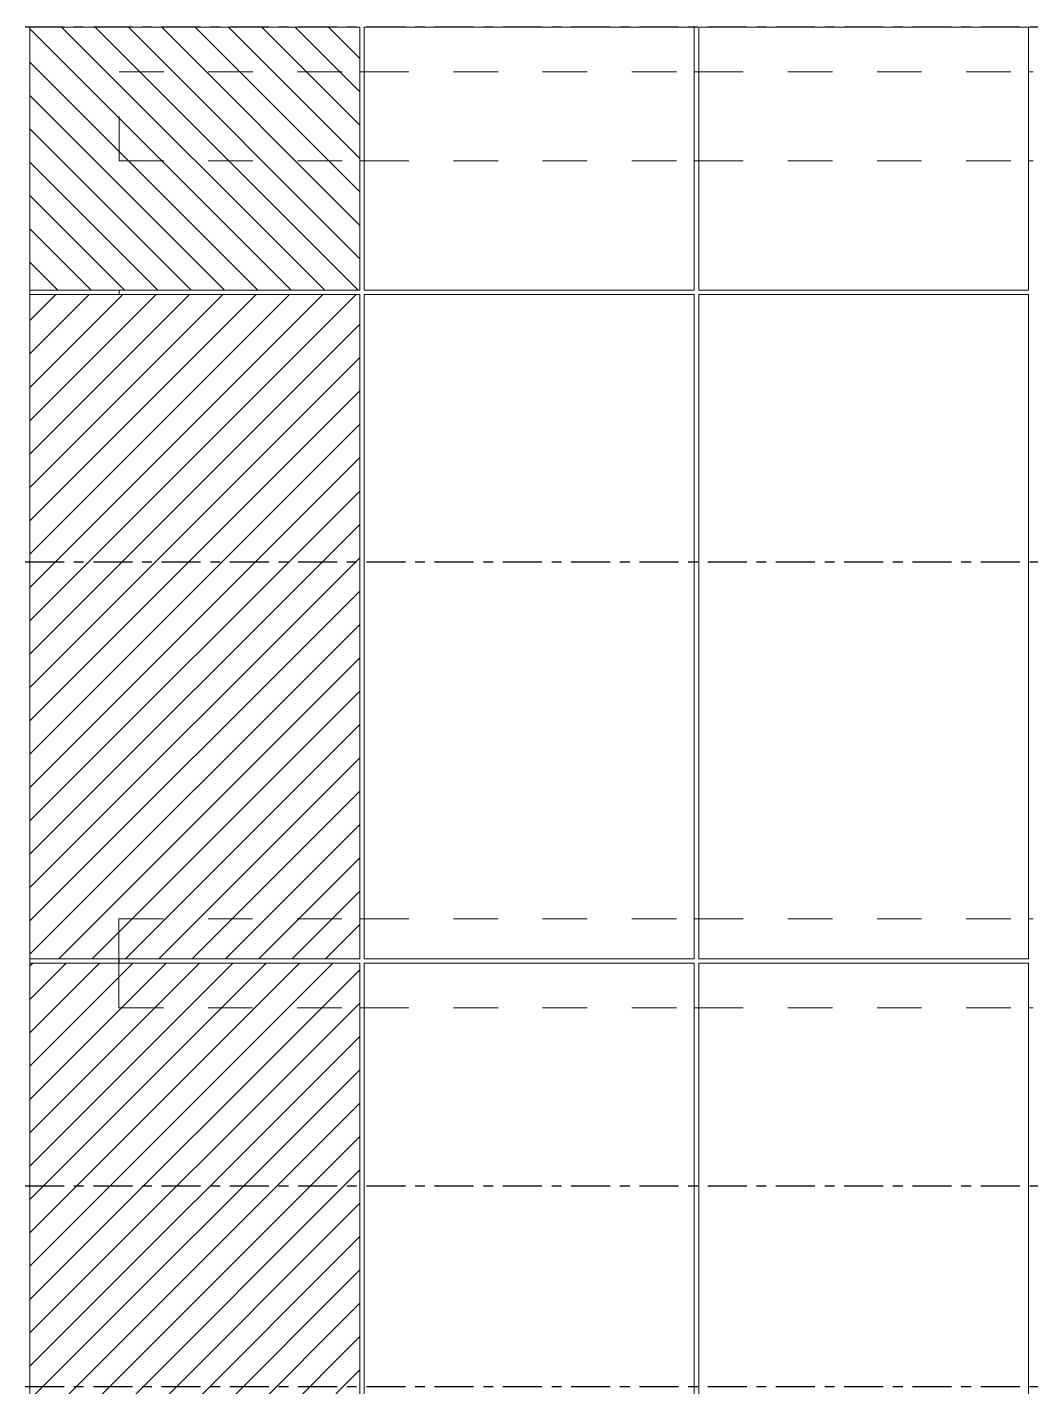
# Model space of a CAD drawing. Header units: millimetres. Extents: x -220592 to 404889, y -217665 to 38245.
# Drawn here: x -84872 to -80370, y -82280 to -76180 of the extents above; entities that cross this region are included whole.
import ezdxf

# ---------------------------------------------------------------- set-up
doc = ezdxf.new("R2010")
doc.units = ezdxf.units.MM
for name, pattern in [('CENTER', [50.8, 31.75, -6.35, 6.35, -6.35]), ('TA_GL_000.70000', [1.925, 0.7, -0.175, 0.175, -0.175, 0.7]), ('XKITLINE00', [0]), ('XKITLINE02', [4, 2, -2])]:
    doc.linetypes.add(name, pattern=pattern)
for name, color, linetype in [('000 - 0_HIDE_OBJ_FRAMING_DEF_SUB_1', 7, 'Continuous'), ('000 - 0_SYM_DWG_GRID-BUBBLE_MAIN_COLOR_1', 7, 'Continuous'), ('000 - 0_SYM_DWG_GRIDLINE_MAIN_COLOR_251', 7, 'Continuous'), ('000 - GRID', 7, 'CENTER')]:
    doc.layers.add(name, color=color, linetype=linetype)
doc.layers.add('Part', color=7, linetype='Continuous', lineweight=0)
doc.styles.add('ARIAL', font='arial.ttf')
doc.styles.add('TA', font='', dxfattribs={"height": 4.5})
doc.styles.get('TA').set_extended_font_data('Cordia New')

# ---------------------------------------------------------------- blocks, each defined once
blk = doc.blocks.new('*A3687')
at = {"layer": '000 - 0_HIDE_OBJ_FRAMING_DEF_SUB_1', "color": 7, "linetype": 'XKITLINE00', "lineweight": 0}
for p, q in [((622.116738, 36.290055), (610.391934, 48.01486)), ((623.612976, 36.290055), (611.812976, 48.090055)), ((625.109214, 36.290055), (613.309214, 48.090055)), ((625.191934, 37.703574), (614.805452, 48.090055)), ((625.191934, 39.199812), (616.30169, 48.090055)), ((625.191934, 40.696049), (617.797928, 48.090055)), ((625.191934, 42.192287), (619.294166, 48.090055)), ((625.191934, 43.688525), (620.790404, 48.090055)), ((625.191934, 45.184763), (622.286642, 48.090055)), ((625.191934, 46.681001), (623.78288, 48.090055)), ((620.6205, 36.290055), (610.391934, 46.518622)), ((619.124263, 36.290055), (610.391934, 45.022384)), ((617.628025, 36.290055), (610.391934, 43.526146)), ((616.131787, 36.290055), (610.391934, 42.029908)), ((614.635549, 36.290055), (610.391934, 40.53367)), ((613.139311, 36.290055), (610.391934, 39.037432)), ((611.643073, 36.290055), (610.391934, 37.541194)), ((611.557688, 36.090055), (610.391934, 34.924301)), ((613.053926, 36.090055), (610.391934, 33.428063)), ((614.550164, 36.090055), (610.391934, 31.931825)), ((616.046402, 36.090055), (610.391934, 30.435587)), ((617.54264, 36.090055), (610.391934, 28.939349)), ((619.038878, 36.090055), (610.391934, 27.443111)), ((620.535116, 36.090055), (610.391934, 25.946874)), ((622.031354, 36.090055), (610.391934, 24.450636)), ((623.527592, 36.090055), (610.391934, 22.954398)), ((625.02383, 36.090055), (610.391934, 21.45816)), ((625.191934, 34.761922), (610.391934, 19.961922)), ((625.191934, 33.265684), (610.391934, 18.465684)), ((625.191934, 31.769446), (610.391934, 16.969446)), ((625.191934, 30.273208), (610.391934, 15.473208)), ((625.191934, 28.77697), (610.391934, 13.97697)), ((625.191934, 27.280732), (610.391934, 12.480732)), ((625.191934, 25.784494), (610.391934, 10.984494)), ((625.191934, 24.288256), (610.391934, 9.488256)), ((625.191934, 22.792018), (610.391934, 7.992018)), ((625.191934, 21.29578), (610.391934, 6.49578)), ((625.191934, 19.799542), (611.682447, 6.290055)), ((625.191934, 18.303304), (613.178685, 6.290055)), ((625.191934, 16.807066), (614.674923, 6.290055)), ((625.191934, 15.310828), (616.171161, 6.290055)), ((625.191934, 13.81459), (617.667399, 6.290055)), ((625.191934, 12.318353), (619.163637, 6.290055)), ((625.191934, 10.822115), (620.659875, 6.290055)), ((625.191934, 9.325877), (622.156113, 6.290055)), ((625.191934, 7.829639), (623.652351, 6.290055)), ((612.013236, 6.090055), (610.391934, 4.468753)), ((613.509474, 6.090055), (610.391934, 2.972515)), ((615.005712, 6.090055), (610.391934, 1.476277)), ((616.50195, 6.090055), (610.391934, -0.019961)), ((617.998188, 6.090055), (610.391934, -1.516199)), ((619.494426, 6.090055), (610.391934, -3.012437)), ((620.990664, 6.090055), (610.391934, -4.508675)), ((622.486902, 6.090055), (610.391934, -6.004912)), ((623.98314, 6.090055), (610.391934, -7.50115)), ((625.191934, 5.802612), (610.391934, -8.997388)), ((610.516998, 6.090055), (610.400252, 5.973309)), ((625.191934, 4.306374), (610.391934, -10.493626)), ((625.191934, 2.810136), (610.391934, -11.989864)), ((625.191934, 1.313898), (610.391934, -13.486102)), ((625.191934, -0.18234), (610.391934, -14.98234)), ((625.191934, -1.678578), (610.391934, -16.478578)), ((625.191934, -3.174816), (610.391934, -17.974816)), ((625.191934, -4.671054), (610.391934, -19.471054)), ((625.191934, -6.167292), (610.391934, -20.967292)), ((625.191934, -7.66353), (610.941241, -21.914223)), ((625.191934, -9.159768), (611.68936, -22.662342)), ((625.191934, -10.656006), (612.437479, -23.410461)), ((625.191934, -12.152244), (613.634233, -23.709945))]:
    blk.add_line(p, q, dxfattribs=at)
blk = doc.blocks.new('*A5018')
at = {"layer": '000 - 0_HIDE_OBJ_FRAMING_DEF_SUB_1', "color": 7, "linetype": 'XKITLINE00', "lineweight": 0}
for p, q in [((625.391934, 36.290055), (625.391934, 48.090055)), ((625.391934, 48.090055), (640.191934, 48.090055)), ((640.191934, 36.290055), (640.191934, 48.090055)), ((625.391934, 36.290055), (640.191934, 36.290055)), ((625.391934, 6.290055), (625.391934, 36.090055)), ((625.391934, 36.090055), (640.191934, 36.090055)), ((640.191934, 6.290055), (640.191934, 36.090055)), ((625.391934, 6.290055), (640.191934, 6.290055)), ((625.391934, -23.709945), (625.391934, 6.090055)), ((625.391934, 6.090055), (640.191934, 6.090055)), ((640.191934, -23.709945), (640.191934, 6.090055))]:
    blk.add_line(p, q, dxfattribs=at)
blk = doc.blocks.new('*A5019')
at = {"layer": '000 - 0_HIDE_OBJ_FRAMING_DEF_SUB_1', "color": 7, "linetype": 'XKITLINE00', "lineweight": 0}
for p, q in [((640.391934, 36.290055), (640.391934, 48.090055)), ((640.391934, 48.090055), (655.191934, 48.090055)), ((655.191934, 36.290055), (655.191934, 48.090055)), ((640.391934, 36.290055), (655.191934, 36.290055)), ((640.391934, 6.290055), (640.391934, 36.090055)), ((640.391934, 36.090055), (655.191934, 36.090055)), ((655.191934, 6.290055), (655.191934, 36.090055)), ((640.391934, 6.290055), (655.191934, 6.290055)), ((640.391934, -23.709945), (640.391934, 6.090055)), ((640.391934, 6.090055), (655.191934, 6.090055)), ((655.191934, -23.709945), (655.191934, 6.090055))]:
    blk.add_line(p, q, dxfattribs=at)
blk = doc.blocks.new('*A5060')
at = {"layer": '000 - 0_HIDE_OBJ_FRAMING_DEF_SUB_1', "color": 7, "linetype": 'XKITLINE02', "lineweight": 0}
for p, q in [((614.380834, 8.090055), (625.191934, 8.090055)), ((614.380834, 8.090055), (614.380834, 6.290055)), ((625.391934, 8.090055), (640.191934, 8.090055)), ((640.391934, 8.090055), (655.191934, 8.090055)), ((670.191934, 8.090055), (655.391934, 8.090055)), ((684.593823, 8.090055), (670.658612, 8.090055)), ((696.231892, 8.090055), (684.594066, 8.090055)), ((696.231892, 8.090055), (696.231892, 6.290055)), ((614.380834, 6.090055), (614.380834, 4.090055)), ((696.231892, 6.090055), (696.231892, 4.090055)), ((614.380834, 4.090055), (625.191934, 4.090055)), ((625.391934, 4.090055), (640.191934, 4.090055)), ((640.391934, 4.090055), (655.191934, 4.090055)), ((670.191934, 4.090055), (655.391934, 4.090055)), ((685.191934, 4.090055), (670.391934, 4.090055)), ((696.231892, 4.090055), (685.391893, 4.090055))]:
    blk.add_line(p, q, dxfattribs=at)
at = {"layer": '000 - 0_HIDE_OBJ_FRAMING_DEF_SUB_1', "color": 7, "linetype": 'XKITLINE00', "lineweight": 0}
for p, q in [((625.191934, 8.090055), (625.391934, 8.090055)), ((640.191934, 8.090055), (640.391934, 8.090055)), ((655.391934, 8.090055), (655.191934, 8.090055)), ((670.658612, 8.090055), (670.191934, 8.090055)), ((684.594066, 8.090055), (684.593823, 8.090055)), ((614.380834, 6.290055), (614.380834, 6.090055)), ((696.231892, 6.290055), (696.231892, 6.090055)), ((625.191934, 4.090055), (625.391934, 4.090055)), ((640.191934, 4.090055), (640.391934, 4.090055)), ((655.391934, 4.090055), (655.191934, 4.090055)), ((670.391934, 4.090055), (670.191934, 4.090055)), ((685.391893, 4.090055), (685.191934, 4.090055))]:
    blk.add_line(p, q, dxfattribs=at)
blk = doc.blocks.new('*A5061')
at = {"layer": 'Part', "color": 7, "linetype": 'XKITLINE02', "lineweight": 0}
for p, q in [((614.391892, 46.090055), (625.191934, 46.090055)), ((614.391892, 42.090055), (614.391892, 46.090055)), ((625.391934, 46.090055), (640.191934, 46.090055)), ((640.391934, 46.090055), (655.191934, 46.090055)), ((670.191934, 46.090055), (655.391934, 46.090055)), ((684.593718, 46.090055), (670.658612, 46.090055)), ((696.217675, 46.090055), (684.593961, 46.090055)), ((696.217675, 42.090055), (696.217675, 46.090055)), ((614.391892, 42.090055), (625.191934, 42.090055)), ((625.391934, 42.090055), (640.191934, 42.090055)), ((640.391934, 42.090055), (655.191934, 42.090055)), ((670.191934, 42.090055), (655.391934, 42.090055)), ((684.593718, 42.090055), (670.658612, 42.090055)), ((684.593961, 42.090055), (696.217675, 42.090055))]:
    blk.add_line(p, q, dxfattribs=at)
at = {"layer": 'Part', "color": 7, "linetype": 'XKITLINE00', "lineweight": 0}
for p, q in [((625.191934, 46.090055), (625.391934, 46.090055)), ((640.191934, 46.090055), (640.391934, 46.090055)), ((655.391934, 46.090055), (655.191934, 46.090055)), ((670.658612, 46.090055), (670.191934, 46.090055)), ((684.593961, 46.090055), (684.593718, 46.090055)), ((625.191934, 42.090055), (625.391934, 42.090055)), ((640.191934, 42.090055), (640.391934, 42.090055)), ((655.391934, 42.090055), (655.191934, 42.090055)), ((670.658612, 42.090055), (670.191934, 42.090055)), ((684.593961, 42.090055), (684.593718, 42.090055))]:
    blk.add_line(p, q, dxfattribs=at)
blk = doc.blocks.new('*A5064')
at = {"layer": '000 - 0_HIDE_OBJ_FRAMING_DEF_SUB_1', "color": 7, "linetype": 'XKITLINE00', "lineweight": 0}
for p, q in [((610.391892, 36.090055), (610.391892, 36.290055)), ((614.391892, 36.090055), (614.391892, 36.290055)), ((610.391892, 6.090055), (610.391892, 6.290055)), ((614.391892, 6.090055), (614.391892, 6.290055))]:
    blk.add_line(p, q, dxfattribs=at)
blk = doc.blocks.new('*A5070')
at = {"layer": '000 - 0_HIDE_OBJ_FRAMING_DEF_SUB_1', "color": 7, "linetype": 'XKITLINE02', "lineweight": 0}
for p, q in [((610.391933, 36.290055), (610.391933, 48.090055)), ((625.191933, 48.090055), (625.191933, 36.290055)), ((610.391933, 6.290055), (610.391933, 36.090055)), ((625.191933, 36.090055), (625.191933, 6.290055)), ((610.391933, -23.709945), (610.391933, 6.090055)), ((625.191933, 6.090055), (625.191933, -23.709945))]:
    blk.add_line(p, q, dxfattribs=at)
at = {"layer": '000 - 0_HIDE_OBJ_FRAMING_DEF_SUB_1', "color": 7, "linetype": 'XKITLINE00', "lineweight": 0}
for p, q in [((610.391934, 48.090055), (625.191934, 48.090055)), ((610.391934, 36.290055), (610.391934, 48.090055)), ((625.191934, 36.290055), (625.191934, 48.090055)), ((625.191934, 36.290055), (610.391934, 36.290055)), ((610.391934, 36.090055), (625.191934, 36.090055)), ((610.391934, 6.290055), (610.391934, 36.090055)), ((625.191934, 6.290055), (625.191934, 36.090055)), ((625.191934, 6.290055), (610.391934, 6.290055)), ((610.391934, 6.090055), (625.191934, 6.090055)), ((610.391934, -23.709945), (610.391934, 6.090055)), ((625.191934, -23.709945), (625.191934, 6.090055))]:
    blk.add_line(p, q, dxfattribs=at)
blk = doc.blocks.new('*U28552')
at = {"layer": '000 - 0_SYM_DWG_GRIDLINE_MAIN_COLOR_251', "color": 7, "linetype": 'ByBlock', "ltscale": 5}
blk.add_line((10, 0), (-279, 0), dxfattribs=at)
at = {"color": 7, "style": 'TA', "flags": 1}
blk.add_attdef('LOCATION', (6, -6), '', height=4.5, rotation=270, dxfattribs=at)
at = {"layer": '000 - 0_SYM_DWG_GRID-BUBBLE_MAIN_COLOR_1', "color": 7, "style": 'ARIAL'}
for tag, p in [('LEVEL_3', (-5, -3)), ('LEVEL_2', (-5, -9)), ('LEVEL_1', (-5, -15))]:
    blk.add_attdef(tag, p, '', height=4, rotation=180, dxfattribs=at)
blk = doc.blocks.new('*U28553')
at = {"layer": '000 - 0_SYM_DWG_GRIDLINE_MAIN_COLOR_251', "color": 7, "linetype": 'ByBlock', "ltscale": 5}
blk.add_line((10, 0), (-279, 0), dxfattribs=at)
at = {"color": 7, "style": 'TA', "flags": 1}
blk.add_attdef('LOCATION', (6, -6), '', height=4.5, rotation=270, dxfattribs=at)
at = {"layer": '000 - 0_SYM_DWG_GRID-BUBBLE_MAIN_COLOR_1', "color": 7, "style": 'ARIAL'}
for tag, p in [('LEVEL_3', (-5, -3)), ('LEVEL_2', (-5, -9)), ('LEVEL_1', (-5, -15))]:
    blk.add_attdef(tag, p, '', height=4, rotation=180, dxfattribs=at)
blk = doc.blocks.new('A$C6642fbbe')
at = {"layer": '000 - GRID', "color": 7, "linetype": 'TA_GL_000.70000', "xscale": -50, "yscale": 50, "zscale": 50, "rotation": 180}
for name, p in [('*U28552', (0, 0)), ('*U28553', (0, -2400)), ('*U28553', (0, -5200)), ('*U28553', (0, -6100))]:
    blk.add_blockref(name, p, dxfattribs=at)

msp = doc.modelspace()

# ---------------------------------------------------------------- block references
at = {"color": 7, "lineweight": 0, "xscale": 100, "yscale": 100, "zscale": 100}
for name in ['*A5070', '*A3687', '*A5018', '*A5019', '*A5061', '*A5064', '*A5060']:
    msp.add_blockref(name, (-145899.0946, -80989.037), dxfattribs=at)
at = {"layer": 'Defpoints', "color": 7}
msp.add_blockref('A$C6642fbbe', (-75406.9053, -76180.0315), dxfattribs=at)

doc.saveas('drawing.dxf')
